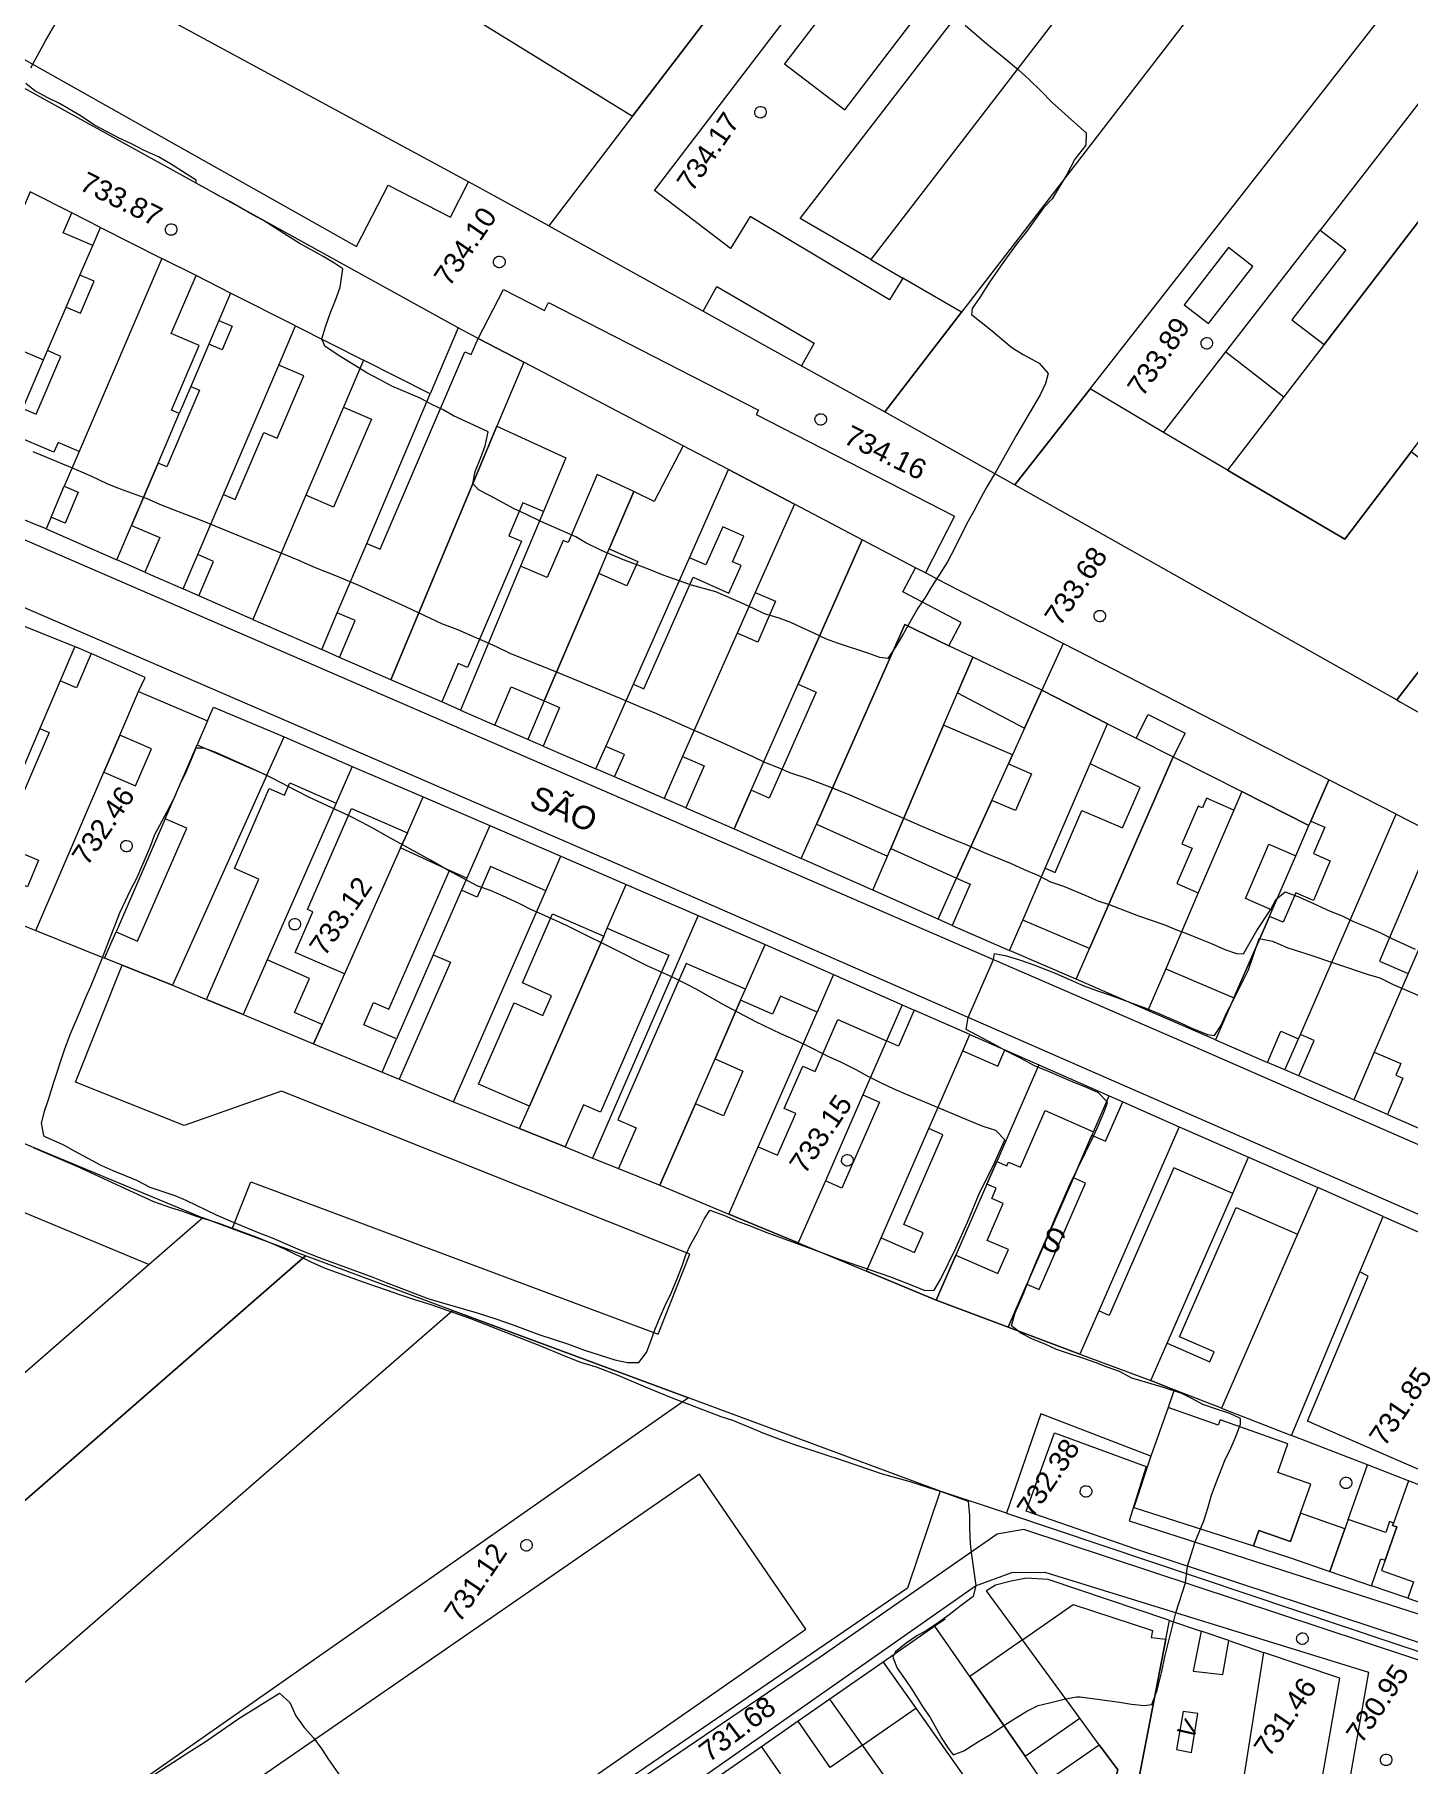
# Model space of a CAD drawing. Header units: metres. Extents: x 325024 to 7190115, y 7391967 to 10157759.
# Drawn here: x 326159.8 to 326278.6, y 7392324.8 to 7392474.5 of the extents above; entities that cross this region are included whole.
import ezdxf
from ezdxf.enums import TextEntityAlignment as Align

# ---------------------------------------------------------------- set-up
doc = ezdxf.new("R2010")
doc.units = ezdxf.units.M
doc.layers.get('0').update_dxf_attribs({"lineweight": 18})
for name, color, linetype, lineweight in [('100_SIST_VIARIO_MEIO_FIO', 1, 'Continuous', 18), ('160_P_SIMP_ASF_TOP', 7, 'Continuous', 18), ('206_MURO_E_MURO_ARRIMO', 7, 'Continuous', 18), ('214_PROJ_BEIRAL_EDIF', 10, 'Continuous', 18), ('604_CURVA_INTERM', 7, 'Continuous', 18), ('606_PTO_COTADO', 7, 'Continuous', 18), ('608_PTO_COTADO_INTERVIA', 1, 'Continuous', 18)]:
    doc.layers.add(name, color=color, linetype=linetype, lineweight=lineweight)
doc.styles.add('Style-Arial', font='arial.ttf', dxfattribs={"height": 1.75})

# ---------------------------------------------------------------- blocks, each defined once
blk = doc.blocks.new('SP09')
at = {"color": 0, "linetype": 'Continuous'}
blk.add_lwpolyline([(-0.03, -0.51), (-0.14, -0.49), (-0.24, -0.46), (-0.31, -0.42), (-0.35, -0.39), (-0.42, -0.31), (-0.47, -0.24), (-0.51, -0.15), (-0.52, -0.09), (-0.52, 0.03), (-0.51, 0.11), (-0.48, 0.2), (-0.44, 0.27), (-0.4, 0.33), (-0.32, 0.39), (-0.23, 0.44), (-0.15, 0.48), (-0.1, 0.48), (-0.03, 0.48), (0.08, 0.48), (0.19, 0.44), (0.27, 0.4), (0.35, 0.32), (0.41, 0.23), (0.46, 0.11), (0.48, 0.03), (0.48, -0.03), (0.47, -0.08), (0.44, -0.21), (0.38, -0.3), (0.31, -0.38), (0.23, -0.44), (0.1, -0.49), (0.02, -0.51)], close=True, dxfattribs=at)
blk = doc.blocks.new('SP10')
at = {"color": 0, "linetype": 'Continuous'}
blk.add_lwpolyline([(-0.03, -0.51), (-0.14, -0.49), (-0.24, -0.46), (-0.31, -0.42), (-0.35, -0.39), (-0.42, -0.31), (-0.47, -0.24), (-0.51, -0.15), (-0.52, -0.09), (-0.52, 0.03), (-0.51, 0.11), (-0.48, 0.2), (-0.44, 0.27), (-0.4, 0.33), (-0.32, 0.39), (-0.23, 0.44), (-0.15, 0.48), (-0.1, 0.48), (-0.03, 0.48), (0.08, 0.48), (0.19, 0.44), (0.27, 0.4), (0.35, 0.32), (0.41, 0.23), (0.46, 0.11), (0.48, 0.03), (0.48, -0.03), (0.47, -0.08), (0.44, -0.21), (0.38, -0.3), (0.31, -0.38), (0.23, -0.44), (0.1, -0.49), (0.02, -0.51)], close=True, dxfattribs=at)

msp = doc.modelspace()

# ---------------------------------------------------------------- linework, layer by layer
at = {"layer": '100_SIST_VIARIO_MEIO_FIO', "flags": 128}
for points in [[(326095.928, 7392450.186), (326137.376, 7392438.674), (326154.98, 7392432.45), (326258.338, 7392387.668), (326336.133, 7392353.654), (326334, 7392348.809), (326307.376, 7392360.439), (326306.274, 7392360.806), (326305.37, 7392359.906), (326293.048, 7392330.872), (326255.035, 7392343.408), (326245.548, 7392346.7), (326247.99, 7392353.494), (326255.919, 7392350.584), (326254.464, 7392345.879), (326289.419, 7392334.617), (326300.32, 7392359.55), (326300.992, 7392361.79), (326300.649, 7392363.126), (326211.396, 7392402.175), (326149.617, 7392428.875), (326137.284, 7392433.153), (326097.445, 7392444.274), (326092.824, 7392445.494)], [(326324.002, 7392319.075), (326304.453, 7392325.564), (326245.352, 7392345.13), (326243.04, 7392344.706), (326227.744, 7392334.063), (326171.833, 7392296.093)], [(326203.567, 7392313.883), (326241.158, 7392340.255), (326244.318, 7392341.402), (326247.16, 7392341.424), (326275.156, 7392332.763), (326273.514, 7392323.44)]]:
    msp.add_lwpolyline(points, dxfattribs=at)
at = {"layer": '206_MURO_E_MURO_ARRIMO'}
for p, q in [((326160.767, 7392431.708), (326155.221, 7392433.929)), ((326169.312, 7392427.963), (326166.902, 7392429.019)), ((326173.986, 7392425.914), (326172.632, 7392426.507)), ((326163.266, 7392421.537), (326163.632, 7392421.391)), ((326163.632, 7392421.391), (326164.684, 7392420.923)), ((326186.148, 7392420.584), (326184.611, 7392421.257)), ((326168.771, 7392417.617), (326174.737, 7392415.083)), ((326196.606, 7392416.026), (326194.994, 7392416.729)), ((326174.737, 7392415.083), (326175.26, 7392416.286)), ((326175.26, 7392416.286), (326181.351, 7392413.699)), ((326181.351, 7392413.699), (326187.261, 7392411.15)), ((326202.441, 7392413.484), (326199.584, 7392414.729)), ((326203.764, 7392412.907), (326202.441, 7392413.484)), ((326187.261, 7392411.15), (326193.398, 7392408.503)), ((326209.935, 7392410.235), (326208.327, 7392410.931)), ((326216.111, 7392407.561), (326214.225, 7392408.377)), ((326199.144, 7392406.024), (326205.29, 7392403.373)), ((326205.29, 7392403.373), (326210.954, 7392400.93)), ((326232.284, 7392400.433), (326226.096, 7392403.176)), ((326210.954, 7392400.93), (326217.188, 7392398.241)), ((326237.933, 7392397.928), (326232.284, 7392400.433)), ((326217.188, 7392398.241), (326222.964, 7392395.75)), ((326239.161, 7392397.383), (326237.933, 7392397.928)), ((326222.964, 7392395.75), (326228.891, 7392393.14)), ((326249.86, 7392392.736), (326244.118, 7392395.23)), ((326228.891, 7392393.14), (326234.837, 7392390.522)), ((326234.837, 7392390.522), (326235.87, 7392390.067)), ((326261.934, 7392387.492), (326256.075, 7392390.037)), ((326240.684, 7392387.947), (326243.709, 7392386.615)), ((326246.651, 7392385.319), (326252.73, 7392382.642)), ((326267.93, 7392384.888), (326266.434, 7392385.537)), ((326269.138, 7392384.363), (326267.93, 7392384.888)), ((326252.73, 7392382.642), (326253.901, 7392382.127)), ((326276.797, 7392381.037), (326273.882, 7392382.303)), ((326258.793, 7392379.972), (326264.786, 7392377.333)), ((326264.786, 7392377.333), (326270.774, 7392374.697)), ((326238.099, 7392348.433), (326235.297, 7392340.052)), ((326242.902, 7392340.291), (326242.129, 7392339.82)), ((326244.24, 7392340.636), (326242.902, 7392340.291)), ((326245.581, 7392340.909), (326244.24, 7392340.636)), ((326247.457, 7392340.782), (326245.581, 7392340.909)), ((326257.804, 7392337.296), (326247.457, 7392340.782)), ((326278.557, 7392339.168), (326275.416, 7392340.25)), ((326235.297, 7392340.052), (326175.882, 7392299.434)), ((326238.531, 7392337.369), (326237.636, 7392336.746)), ((326257.94, 7392337.25), (326257.804, 7392337.296)), ((326263.087, 7392335.504), (326260.686, 7392336.318)), ((326233.188, 7392333.651), (326228.565, 7392330.436)), ((326228.565, 7392330.436), (326225.824, 7392328.528)), ((326222.645, 7392326.317), (326217.099, 7392322.458))]:
    msp.add_line(p, q, dxfattribs=at)
at = {"layer": '206_MURO_E_MURO_ARRIMO', "flags": 128}
for points in [[(326196.409, 7392449.1), (326137.795, 7392481.474)], [(326165.479, 7392457.79), (326162.991, 7392459.047)], [(326262.825, 7392447.01), (326270.99, 7392457.556)], [(326232.126, 7392455), (326234.879, 7392453.4)], [(326176.733, 7392452.108), (326173.746, 7392453.616)], [(326175.719, 7392449.727), (326174.852, 7392447.691)], [(326217.601, 7392450.53), (326226.122, 7392445.817)], [(326196.409, 7392449.1), (326193.991, 7392443.394)], [(326198.154, 7392448.184), (326196.409, 7392449.1)], [(326158.746, 7392442.128), (326160.552, 7392446.331)], [(326173.29, 7392444.022), (326172.291, 7392441.676)], [(326161.198, 7392432.714), (326162.342, 7392435.385)], [(326203.784, 7392433.205), (326201.808, 7392428.477)], [(326248.751, 7392421.778), (326238.563, 7392426.984), (326236.846, 7392427.885)], [(326203.862, 7392416.81), (326202.441, 7392413.484)], [(326174.737, 7392415.083), (326173.837, 7392413.008)], [(326179.86, 7392410.378), (326181.351, 7392413.699)], [(326187.261, 7392411.15), (326185.866, 7392407.979)], [(326171.064, 7392406.617), (326166.825, 7392396.848)], [(326203.988, 7392400.391), (326205.29, 7392403.373)], [(326232.284, 7392400.433), (326233.547, 7392403.376)], [(326266.822, 7392398.716), (326268.872, 7392403.424)], [(326197.16, 7392401.479), (326196.7, 7392400.426)], [(326237.933, 7392397.928), (326239.533, 7392401.467)], [(326209.297, 7392397.137), (326210.954, 7392400.93)], [(326217.188, 7392398.241), (326208.027, 7392377.263)], [(326159.872, 7392396.935), (326165.829, 7392394.553)], [(326221.267, 7392391.864), (326222.964, 7392395.75)], [(326194.265, 7392394.85), (326191.083, 7392387.564)], [(326228.891, 7392393.14), (326227.466, 7392389.878)], [(326234.837, 7392390.522), (326233.475, 7392387.403)], [(326267.93, 7392384.888), (326269.102, 7392387.58)], [(326149.641, 7392382.354), (326174.331, 7392372.081)], [(326251.374, 7392379.538), (326252.73, 7392382.642)], [(326263.419, 7392374.203), (326264.786, 7392377.333)], [(326275.068, 7392350.706), (326268.508, 7392353.262)], [(326273.408, 7392345.995), (326275.068, 7392350.706)], [(326278.611, 7392349.326), (326275.068, 7392350.706)], [(326243.858, 7392346.546), (326293.851, 7392329.741)], [(326245.238, 7392335.57), (326242.129, 7392339.82)], [(326231.389, 7392326.468), (326228.565, 7392330.436)]]:
    msp.add_lwpolyline(points, dxfattribs=at)
at = {"layer": '214_PROJ_BEIRAL_EDIF', "flags": 128}
for points in [[(326228.444, 7392489.605), (326232.467, 7392494.876), (326245.34, 7392511.742), (326226.242, 7392526.309), (326217.26, 7392514.567), (326211.602, 7392507.171), (326209.094, 7392503.893), (326207.756, 7392502.144), (326205.981, 7392499.823), (326203.917, 7392497.125), (326200.165, 7392492.22), (326198.503, 7392490.048), (326196.25, 7392487.102), (326190.922, 7392480.137), (326211.501, 7392467.406)], [(326232.467, 7392494.876), (326228.444, 7392489.605), (326232.75, 7392486.319), (326234.572, 7392484.928), (326224.652, 7392471.931), (326229.864, 7392467.953), (326252.542, 7392497.667), (326243.172, 7392504.818), (326234.436, 7392493.373)], [(326263.977, 7392481.641), (326260.998, 7392483.928), (326258.188, 7392480.27), (326254.005, 7392483.483), (326232.126, 7392455), (326226.002, 7392458.557), (326258.97, 7392501.272), (326271.612, 7392491.561)], [(326197.314, 7392461.728), (326164.53, 7392479.496), (326171.892, 7392491.95), (326177.281, 7392488.577), (326185.885, 7392483.253), (326190.922, 7392480.137), (326211.501, 7392467.406), (326204.254, 7392457.911), (326199.217, 7392460.697)], [(326263.977, 7392481.641), (326239.969, 7392450.444), (326233.337, 7392441.827), (326244.571, 7392435.502), (326251.081, 7392443.824), (326282.114, 7392483.494), (326271.612, 7392491.561)], [(326234.879, 7392453.4), (326233.714, 7392451.516), (326221.687, 7392458.742), (326219.985, 7392455.968), (326213.413, 7392460.984), (326232.75, 7392486.319), (326228.444, 7392489.605), (326211.501, 7392467.406), (326204.254, 7392457.911), (326217.601, 7392450.53), (326218.792, 7392452.683), (326227.225, 7392447.762), (326226.122, 7392445.817), (326233.337, 7392441.827), (326239.969, 7392450.444)], [(326197.314, 7392461.728), (326164.53, 7392479.496), (326162.243, 7392480.735), (326160.139, 7392476.976), (326146.567, 7392484.7), (326143.173, 7392486.632), (326141.319, 7392483.019), (326145.856, 7392480.391), (326145.559, 7392479.849), (326187.627, 7392456.139), (326190.353, 7392461.45), (326195.75, 7392458.681)], [(326270.99, 7392457.556), (326273.214, 7392455.833), (326268.544, 7392449.801), (326271.313, 7392447.657), (326292.606, 7392475.412), (326287.732, 7392479.178)], [(326262.965, 7392436.776), (326273.1, 7392430.803), (326278.855, 7392438.371), (326287.944, 7392450.322), (326287.159, 7392450.919), (326293.531, 7392459.297), (326294.317, 7392458.7), (326297.174, 7392462.457), (326298.763, 7392464.547), (326295.112, 7392467.323), (326295.688, 7392468.08), (326292.672, 7392470.374), (326295.061, 7392473.515), (326292.606, 7392475.412), (326271.313, 7392447.657), (326267.838, 7392443.128)], [(326162.991, 7392459.047), (326159.385, 7392460.867), (326150.246, 7392439.548), (326148.803, 7392436.181), (326154.178, 7392434.295), (326158.338, 7392444), (326157.057, 7392444.549), (326158.245, 7392447.32), (326160.552, 7392446.331), (326160.893, 7392447.122), (326162.516, 7392450.899), (326163.703, 7392453.659), (326164.808, 7392456.228), (326162.252, 7392457.324)], [(326321.203, 7392411.24), (326306.392, 7392422.265), (326327.325, 7392449.05), (326311.426, 7392461.262), (326309.595, 7392458.855), (326306.691, 7392455.036), (326306.333, 7392454.566), (326304.463, 7392455.988), (326298.239, 7392447.805), (326302.056, 7392444.902), (326291.293, 7392430.75), (326289.409, 7392432.183), (326277.614, 7392416.9), (326277.935, 7392416.72), (326309.982, 7392398.734), (326313.339, 7392399.562)], [(326163.63, 7392438.394), (326161.813, 7392439.173), (326161.45, 7392438.328), (326157.787, 7392439.898), (326158.746, 7392442.128), (326159.915, 7392441.627), (326162.057, 7392446.623), (326160.893, 7392447.122), (326162.516, 7392450.899), (326163.733, 7392450.377), (326164.917, 7392453.139), (326163.703, 7392453.659), (326164.808, 7392456.228), (326165.479, 7392457.79), (326170.788, 7392455.11)], [(326259.217, 7392451.098), (326261.328, 7392449.464), (326265.152, 7392454.402), (326263.041, 7392456.037)], [(326170.788, 7392455.11), (326163.63, 7392438.394), (326162.342, 7392435.385), (326163.558, 7392434.864), (326162.413, 7392432.193), (326161.198, 7392432.714), (326160.767, 7392431.708), (326166.902, 7392429.019), (326168.172, 7392432.001), (326170.466, 7392437.388), (326172.291, 7392441.676), (326171.618, 7392441.964), (326174.026, 7392447.58), (326171.604, 7392448.618), (326173.746, 7392453.616)], [(326198.154, 7392448.184), (326200.331, 7392452.427), (326203.885, 7392450.604), (326204.237, 7392451.29), (326222.393, 7392441.973), (326222.2, 7392441.596), (326239.363, 7392432.789), (326236.846, 7392427.885), (326235.981, 7392428.338), (326231.36, 7392430.763), (326225.504, 7392433.835), (326219.801, 7392436.828), (326215.889, 7392438.88), (326202.09, 7392446.119)], [(326175.719, 7392449.727), (326176.86, 7392449.238), (326175.988, 7392447.204), (326174.852, 7392447.691), (326173.29, 7392444.022), (326174.046, 7392443.698), (326171.206, 7392437.071), (326170.466, 7392437.388), (326168.172, 7392432.001), (326170.597, 7392430.961), (326169.312, 7392427.963), (326172.632, 7392426.507), (326173.899, 7392429.474), (326176.121, 7392434.674), (326180.901, 7392445.863), (326182.356, 7392449.269), (326176.733, 7392452.108)], [(326186.502, 7392442.223), (326183.251, 7392434.606), (326178.666, 7392423.863), (326173.986, 7392425.914), (326175.262, 7392428.89), (326173.899, 7392429.474), (326176.121, 7392434.674), (326177.121, 7392434.245), (326179.604, 7392440.037), (326180.749, 7392439.546), (326183.06, 7392444.938), (326180.901, 7392445.863), (326182.356, 7392449.269), (326188.241, 7392446.297)], [(326198.154, 7392448.184), (326202.09, 7392446.119), (326199.77, 7392440.581), (326190.583, 7392418.651), (326186.148, 7392420.584), (326187.509, 7392423.76), (326185.954, 7392424.427), (326188.502, 7392430.439), (326189.661, 7392429.942), (326196.986, 7392447.032), (326197.555, 7392446.788)], [(326262.965, 7392436.776), (326257.427, 7392440.04), (326262.825, 7392447.01), (326267.838, 7392443.128)], [(326186.502, 7392442.223), (326188.909, 7392441.192), (326185.646, 7392433.579), (326183.251, 7392434.606), (326178.666, 7392423.863), (326184.611, 7392421.257), (326185.954, 7392424.427), (326188.502, 7392430.439), (326193.991, 7392443.394), (326188.241, 7392446.297)], [(326278.855, 7392438.371), (326273.1, 7392430.803), (326262.965, 7392436.776), (326257.427, 7392440.04), (326251.081, 7392443.824), (326244.571, 7392435.502), (326277.614, 7392416.9), (326289.409, 7392432.183), (326289.96, 7392432.907), (326285.079, 7392433.638)], [(326203.784, 7392433.205), (326202.017, 7392433.963), (326200.792, 7392431.106), (326201.899, 7392430.632), (326197.212, 7392419.699), (326196.414, 7392420.041), (326194.994, 7392416.729), (326190.583, 7392418.651), (326199.77, 7392440.581), (326205.729, 7392437.86)], [(326219.801, 7392436.828), (326215.889, 7392438.88), (326213.367, 7392434.074), (326211.598, 7392434.921), (326209.479, 7392429.96), (326211.945, 7392428.868), (326211.016, 7392426.771), (326208.578, 7392427.851), (326203.862, 7392416.81), (326205.193, 7392416.24), (326203.764, 7392412.907), (326208.327, 7392410.931), (326209.192, 7392412.883), (326211.57, 7392418.25), (326216.423, 7392429.204)], [(326201.808, 7392428.477), (326196.606, 7392416.026), (326199.584, 7392414.729), (326201.001, 7392418.037), (326203.862, 7392416.81), (326208.578, 7392427.851), (326209.479, 7392429.96), (326211.598, 7392434.921), (326208.431, 7392436.415), (326205.924, 7392430.518), (326205.488, 7392430.706), (326204.109, 7392427.49)], [(326216.423, 7392429.204), (326219.801, 7392436.828), (326225.504, 7392433.835), (326222.121, 7392426.199), (326220.557, 7392422.668), (326215.828, 7392411.995), (326214.225, 7392408.377), (326209.935, 7392410.235), (326210.794, 7392412.173), (326209.192, 7392412.883), (326211.57, 7392418.25), (326212.468, 7392417.852), (326216.746, 7392427.509), (326219.833, 7392426.142), (326220.887, 7392428.52), (326220.154, 7392428.845), (326221.141, 7392431.073), (326219.301, 7392431.887), (326217.835, 7392428.578)], [(326222.121, 7392426.199), (326223.879, 7392425.438), (326222.345, 7392421.894), (326220.557, 7392422.668), (326215.828, 7392411.995), (326217.683, 7392411.192), (326216.111, 7392407.561), (326220.281, 7392405.755), (326221.761, 7392409.096), (326225.823, 7392418.266), (326231.36, 7392430.763), (326225.504, 7392433.835)], [(326221.761, 7392409.096), (326220.281, 7392405.755), (326226.096, 7392403.176), (326227.412, 7392406.147), (326235.062, 7392423.416), (326238.862, 7392421.595), (326239.917, 7392423.607), (326234.884, 7392426.248), (326235.981, 7392428.338), (326231.36, 7392430.763), (326225.823, 7392418.266), (326227.378, 7392417.576), (326223.308, 7392408.409)], [(326156.059, 7392420.854), (326157.38, 7392423.877), (326163.266, 7392421.537), (326161.994, 7392418.553), (326160.238, 7392414.433), (326158.415, 7392410.158), (326156.839, 7392410.829), (326155.803, 7392408.398), (326155.033, 7392408.727), (326153.829, 7392405.901), (326152.964, 7392406.27), (326152.239, 7392404.569), (326155.449, 7392403.201), (326155.131, 7392402.454), (326153.811, 7392399.359), (326147.732, 7392401.79)], [(326240.936, 7392420.601), (326238.862, 7392421.595), (326235.062, 7392423.416), (326227.412, 7392406.147), (326233.547, 7392403.376), (326233.832, 7392404.042), (326238.411, 7392414.715), (326239.617, 7392417.527)], [(326155.131, 7392402.454), (326153.811, 7392399.359), (326159.872, 7392396.935), (326165.772, 7392410.647), (326167.147, 7392413.843), (326168.771, 7392417.617), (326169.332, 7392418.853), (326164.684, 7392420.923), (326163.403, 7392417.947), (326161.994, 7392418.553), (326160.238, 7392414.433), (326161.031, 7392414.095), (326156.896, 7392404.396), (326160.121, 7392403.021), (326159.149, 7392400.741)], [(326255.053, 7392413.58), (326256.116, 7392415.652), (326259.308, 7392414.014), (326258.255, 7392411.963), (326264.199, 7392408.963), (326270.007, 7392406.031), (326270.172, 7392406.41), (326271.729, 7392409.986), (326248.751, 7392421.778), (326246.905, 7392417.741), (326252.589, 7392414.824)], [(326246.905, 7392417.741), (326240.936, 7392420.601), (326239.617, 7392417.527), (326245.405, 7392414.462)], [(326245.253, 7392397.854), (326247.193, 7392402.342), (326251.09, 7392411.356), (326252.589, 7392414.824), (326246.905, 7392417.741), (326245.405, 7392414.462), (326244.365, 7392412.161), (326244.008, 7392411.371), (326245.999, 7392410.517), (326244.627, 7392407.319), (326242.575, 7392408.199), (326239.533, 7392401.467), (326240.698, 7392400.967), (326239.161, 7392397.383), (326244.118, 7392395.23)], [(326167.147, 7392413.843), (326165.772, 7392410.647), (326168.508, 7392409.47), (326169.883, 7392412.666)], [(326233.832, 7392404.042), (326239.533, 7392401.467), (326242.575, 7392408.199), (326244.008, 7392411.371), (326244.365, 7392412.161), (326238.411, 7392414.715)], [(326252.589, 7392414.824), (326255.053, 7392413.58), (326258.255, 7392411.963), (326251.015, 7392395.382), (326245.253, 7392397.854), (326247.193, 7392402.342), (326248.06, 7392401.97), (326250.366, 7392407.346), (326253.887, 7392405.836), (326255.397, 7392409.311), (326251.09, 7392411.356)], [(326166.825, 7392396.848), (326168.678, 7392396.039), (326172.94, 7392405.798), (326171.064, 7392406.617), (326173.837, 7392413.008), (326179.86, 7392410.378), (326171.7, 7392392.206), (326167.36, 7392393.941), (326165.829, 7392394.553)], [(326263.515, 7392407.369), (326261.144, 7392408.387), (326260.789, 7392407.562), (326260.421, 7392407.72), (326259.016, 7392404.447), (326259.894, 7392404.071), (326258.578, 7392401.007), (326260.44, 7392400.207), (326257.621, 7392393.639), (326256.075, 7392390.037), (326249.86, 7392392.736), (326251.015, 7392395.382), (326258.255, 7392411.963), (326264.199, 7392408.963)], [(326177.814, 7392389.673), (326174.638, 7392390.989), (326179.182, 7392401.393), (326177.063, 7392402.318), (326180.079, 7392409.225), (326181.398, 7392408.649), (326181.867, 7392409.725), (326185.866, 7392407.979), (326179.893, 7392394.401)], [(326268.872, 7392403.424), (326270.007, 7392406.031), (326264.199, 7392408.963), (326263.515, 7392407.369), (326260.44, 7392400.207), (326257.621, 7392393.639), (326263.51, 7392391.111), (326266.585, 7392398.172), (326266.822, 7392398.716), (326264.513, 7392399.708), (326266.538, 7392404.426)], [(326277.558, 7392407.001), (326271.729, 7392409.986), (326270.172, 7392406.41), (326271.383, 7392405.89), (326270.399, 7392403.599), (326271.857, 7392402.973), (326270.391, 7392399.557), (326268.863, 7392400.213), (326267.768, 7392397.664), (326266.585, 7392398.172), (326263.51, 7392391.111), (326261.934, 7392387.492), (326266.434, 7392385.537), (326267.59, 7392388.229), (326269.102, 7392387.58), (326269.265, 7392387.955)], [(326192.02, 7392405.398), (326191.44, 7392404.092), (326186.598, 7392393.187), (326182.311, 7392395.059), (326183.841, 7392398.562), (326183.378, 7392398.765), (326187.195, 7392407.506)], [(326192.02, 7392405.398), (326193.398, 7392408.503), (326199.144, 7392406.024), (326197.16, 7392401.479), (326195.662, 7392402.133), (326191.44, 7392404.092)], [(326269.265, 7392387.955), (326277.558, 7392407.001), (326281.103, 7392405.185), (326283.278, 7392404.071), (326282.123, 7392401.395), (326279.612, 7392402.473), (326276.102, 7392394.297), (326278.596, 7392393.226), (326275.658, 7392386.418), (326273.882, 7392382.303), (326269.138, 7392384.363), (326270.46, 7392387.442)], [(326191.083, 7392387.564), (326188.253, 7392388.8), (326189.088, 7392390.713), (326190.421, 7392390.131), (326195.662, 7392402.133), (326191.44, 7392404.092), (326186.598, 7392393.187), (326184.66, 7392388.823), (326183.915, 7392387.145), (326189.829, 7392384.693)], [(326191.319, 7392384.076), (326196.014, 7392382.131), (326203.988, 7392400.391), (326199.213, 7392402.477), (326198.058, 7392399.833), (326196.7, 7392400.426), (326194.265, 7392394.85), (326195.743, 7392394.205)], [(326286.739, 7392395.698), (326287.287, 7392397.133), (326286.186, 7392397.698), (326281.553, 7392400.075), (326278.596, 7392393.226), (326275.658, 7392386.418), (326277.963, 7392385.428), (326277.534, 7392384.428), (326278.141, 7392384.167), (326276.797, 7392381.037), (326279.789, 7392379.737), (326281.271, 7392383.142), (326284.646, 7392390.892), (326282.28, 7392391.908), (326284.348, 7392396.724)], [(326209.005, 7392396.466), (326202.574, 7392381.742), (326198.189, 7392383.657), (326201.255, 7392390.679), (326203.742, 7392389.593), (326204.492, 7392391.309), (326201.968, 7392392.411), (326204.582, 7392398.398)], [(326202.574, 7392381.742), (326209.005, 7392396.466), (326209.297, 7392397.137), (326214.641, 7392394.803), (326208.714, 7392381.23), (326207.251, 7392381.869), (326205.659, 7392378.223), (326201.733, 7392379.814)], [(326184.66, 7392388.823), (326182.272, 7392389.866), (326183.554, 7392392.802), (326179.893, 7392394.401), (326177.814, 7392389.673), (326183.915, 7392387.145)], [(326210.279, 7392376.351), (326213.859, 7392374.899), (326216.943, 7392381.961), (326218.638, 7392385.844), (326220.85, 7392390.909), (326221.267, 7392391.864), (326216.133, 7392394.106), (326210.221, 7392380.57), (326211.817, 7392379.873)], [(326208.027, 7392377.263), (326210.279, 7392376.351), (326213.859, 7392374.899), (326219.838, 7392372.411), (326225.838, 7392369.915), (326231.738, 7392367.46), (326237.759, 7392364.958), (326243.989, 7392362.626), (326250.202, 7392360.3), (326256.343, 7392358.001), (326258.364, 7392357.215), (326257.824, 7392355.682), (326256.338, 7392351.462), (326246.805, 7392355.128), (326243.858, 7392346.546), (326238.099, 7392348.433), (326216.34, 7392356.502), (326195.94, 7392364.067), (326183.203, 7392368.79), (326176.857, 7392371.144), (326178.483, 7392375.208), (326213.706, 7392362.018), (326216.469, 7392368.929), (326181.141, 7392383.056), (326172.704, 7392380.073), (326163.316, 7392383.827), (326167.36, 7392393.941), (326171.7, 7392392.206), (326174.638, 7392390.989), (326177.814, 7392389.673), (326183.915, 7392387.145), (326189.829, 7392384.693), (326191.319, 7392384.076), (326196.014, 7392382.131), (326201.733, 7392379.814), (326205.659, 7392378.223)], [(326222.378, 7392378.227), (326227.466, 7392389.878), (326224.292, 7392391.264), (326223.611, 7392389.703), (326220.85, 7392390.909), (326218.638, 7392385.844), (326221.053, 7392384.79), (326219.357, 7392380.906), (326216.943, 7392381.961), (326213.859, 7392374.899), (326219.838, 7392372.411)], [(326228.184, 7392375.287), (326225.838, 7392369.915), (326231.738, 7392367.46), (326233, 7392370.351), (326237.129, 7392379.806), (326240.069, 7392386.537), (326240.684, 7392387.947), (326235.87, 7392390.067), (326234.509, 7392386.951), (326233.475, 7392387.403), (326231.434, 7392382.729), (326232.862, 7392382.106), (326229.611, 7392374.663)], [(326222.378, 7392378.227), (326224.031, 7392377.505), (326225.612, 7392381.127), (326224.623, 7392381.559), (326226.218, 7392385.211), (326227.301, 7392384.738), (326229.267, 7392389.24), (326233.475, 7392387.403), (326231.434, 7392382.729), (326228.184, 7392375.287), (326225.838, 7392369.915), (326219.838, 7392372.411)], [(326233, 7392370.351), (326235.888, 7392369.09), (326236.629, 7392370.786), (326234.963, 7392371.514), (326238.352, 7392379.272), (326237.129, 7392379.806), (326240.069, 7392386.537), (326243.098, 7392385.214), (326243.709, 7392386.615), (326246.651, 7392385.319), (326242.998, 7392376.954), (326242.147, 7392375.004), (326239.464, 7392368.861), (326237.759, 7392364.958), (326231.738, 7392367.46)], [(326251.83, 7392364.028), (326250.202, 7392360.3), (326243.989, 7392362.626), (326245.619, 7392366.359), (326246.671, 7392365.899), (326250.685, 7392375.09), (326249.633, 7392375.549), (326251.238, 7392379.226), (326252.411, 7392378.714), (326253.901, 7392382.127), (326258.793, 7392379.972)], [(326239.464, 7392368.861), (326243.108, 7392367.269), (326244.01, 7392369.334), (326242.177, 7392370.134), (326243.572, 7392373.329), (326242.576, 7392373.764), (326242.962, 7392374.648), (326242.147, 7392375.004), (326242.998, 7392376.954), (326243.867, 7392376.575), (326244.014, 7392376.912), (326245.051, 7392376.459), (326247.192, 7392381.364), (326251.374, 7392379.538), (326251.238, 7392379.226), (326249.633, 7392375.549), (326245.619, 7392366.359), (326243.989, 7392362.626), (326237.759, 7392364.958)], [(326141.891, 7392343.848), (326138.514, 7392347.805), (326132.025, 7392355.408), (326124.952, 7392363.696), (326144.549, 7392378.507), (326169.693, 7392368.044)], [(326251.83, 7392364.028), (326250.202, 7392360.3), (326256.343, 7392358.001), (326257.76, 7392361.244), (326263.419, 7392374.203), (326258.327, 7392376.427), (326252.739, 7392363.631)], [(326269.011, 7392370.661), (326262.445, 7392355.625), (326268.508, 7392353.262), (326274.419, 7392367.426), (326276.417, 7392372.212), (326270.774, 7392374.697)], [(326169.693, 7392368.044), (326141.891, 7392343.848), (326135.405, 7392338.204), (326141.103, 7392332.115), (326144.217, 7392334.828), (326183.203, 7392368.79), (326176.857, 7392371.144), (326174.331, 7392372.081)], [(326269.011, 7392370.661), (326262.445, 7392355.625), (326258.364, 7392357.215), (326256.343, 7392358.001), (326257.76, 7392361.244), (326261.435, 7392359.639), (326261.808, 7392360.494), (326258.826, 7392361.797), (326263.708, 7392372.977)], [(326274.419, 7392367.426), (326276.417, 7392372.212), (326282.807, 7392369.398), (326281.023, 7392365.31), (326285.64, 7392363.355), (326279.985, 7392350.109), (326269.882, 7392354.501), (326275.13, 7392367.052)], [(326195.94, 7392364.067), (326183.203, 7392368.79), (326144.217, 7392334.828), (326152.173, 7392326.044)], [(326152.173, 7392326.044), (326195.94, 7392364.067), (326216.34, 7392356.502), (326156.974, 7392314.948), (326149.307, 7392323.553)], [(326269.289, 7392346.526), (326270.172, 7392349.032), (326267.311, 7392350.04), (326268.193, 7392352.545), (326262.324, 7392354.612), (326262.162, 7392354.153), (326257.824, 7392355.682), (326256.338, 7392351.462), (326254.86, 7392347.019), (326265.205, 7392343.695), (326265.677, 7392345.036), (326268.423, 7392344.068)], [(326163.397, 7392314.791), (326169.168, 7392306.376), (326170.168, 7392307.043), (326174.77, 7392300.479), (326226.491, 7392336.481), (326217.296, 7392349.899), (326174.188, 7392320.134), (326173.271, 7392321.536)], [(326276.597, 7392342.452), (326276.291, 7392341.581), (326279.063, 7392340.604), (326278.557, 7392339.168), (326288.634, 7392335.698), (326291.544, 7392344.287), (326286.472, 7392346.263), (326280.256, 7392348.685), (326278.611, 7392349.326), (326277.327, 7392345.681), (326277.251, 7392345.466), (326277.614, 7392345.338)], [(326265.205, 7392343.695), (326268.326, 7392342.692), (326271.821, 7392341.488), (326273.12, 7392345.176), (326269.289, 7392346.526), (326268.423, 7392344.068), (326265.677, 7392345.036)], [(326276.597, 7392342.452), (326277.614, 7392345.338), (326277.251, 7392345.466), (326277.327, 7392345.681), (326276.982, 7392345.803), (326276.648, 7392344.853), (326273.408, 7392345.995), (326273.12, 7392345.176), (326271.821, 7392341.488), (326275.416, 7392340.25), (326276.236, 7392342.579)], [(326251.875, 7392326.495), (326250.19, 7392328.8), (326245.238, 7392335.57), (326249.619, 7392338.615), (326256.469, 7392336.389), (326256.367, 7392335.787), (326257.627, 7392335.634), (326254.918, 7392321.605), (326253.396, 7392321.998), (326252.881, 7392322.13), (326253.465, 7392324.322)], [(326263.946, 7392321.001), (326260.089, 7392321.776), (326259.863, 7392320.655), (326257.578, 7392321.094), (326254.918, 7392321.605), (326257.627, 7392335.634), (326257.94, 7392337.25), (326260.686, 7392336.318), (326259.989, 7392332.857), (326262.569, 7392332.562), (326263.087, 7392335.504), (326266.083, 7392334.488)], [(326247.078, 7392323.161), (326245.449, 7392325.505), (326240.663, 7392332.391), (326237.636, 7392336.746), (326233.188, 7392333.651), (326235.998, 7392329.668), (326244.446, 7392317.691), (326248.803, 7392320.678)], [(326245.238, 7392335.57), (326240.663, 7392332.391), (326245.449, 7392325.505), (326250.19, 7392328.8)], [(326263.946, 7392321.001), (326270.462, 7392319.693), (326271.165, 7392323.581), (326272.688, 7392332.248), (326266.083, 7392334.488)], [(326235.998, 7392329.668), (326244.446, 7392317.691), (326241.621, 7392315.754), (326240.239, 7392317.741), (326240.047, 7392317.608), (326239.294, 7392318.692), (326237.708, 7392317.59), (326231.389, 7392326.468)], [(326238.499, 7392316.478), (326237.708, 7392317.59), (326231.389, 7392326.468), (326228.599, 7392324.531), (326225.824, 7392328.528), (326222.645, 7392326.317), (326225.527, 7392322.167), (326226.029, 7392321.443), (326226.521, 7392321.83), (326232.892, 7392312.574), (326234.641, 7392313.758), (326235.916, 7392311.876), (326238.577, 7392313.678), (326237.252, 7392315.633)], [(326259.14, 7392329.38), (326258.542, 7392326.091), (326259.839, 7392325.835), (326260.4, 7392329.185)], [(326248.803, 7392320.678), (326247.078, 7392323.161), (326251.875, 7392326.495), (326253.465, 7392324.322), (326252.881, 7392322.13), (326252.025, 7392322.227), (326251.198, 7392322.32)]]:
    msp.add_lwpolyline(points, close=True, dxfattribs=at)
at = {"layer": '604_CURVA_INTERM', "flags": 128}
for points, elevation in [([(326240.276, 7392475.287), (326242.14, 7392473.668), (326243.655, 7392472.473), (326244.884, 7392471.427), (326245.827, 7392470.561), (326246.794, 7392469.644), (326247.797, 7392468.604), (326249.721, 7392466.866), (326250.753, 7392465.963), (326250.711, 7392464.9), (326249.772, 7392463.697), (326249.078, 7392462.362), (326247.794, 7392460.273), (326247.048, 7392459.484), (326245.518, 7392457.358), (326244.784, 7392456.409), (326243.63, 7392454.846), (326242.367, 7392453.043), (326241.534, 7392451.734), (326240.879, 7392450.769), (326240.815, 7392450.239), (326242.502, 7392448.935), (326244.303, 7392447.407), (326245.278, 7392446.795), (326246.661, 7392446.045), (326247.459, 7392445.141), (326247.23, 7392444.283), (326246.768, 7392443.302), (326244.729, 7392439.875), (326242.964, 7392436.701), (326242.148, 7392435.332), (326241.656, 7392434.442), (326241.009, 7392433.219), (326240.422, 7392432.165), (326239.375, 7392430.071), (326238.747, 7392428.863), (326238.003, 7392427.673), (326237.362, 7392426.685), (326236.798, 7392425.764), (326236.191, 7392424.828), (326234.947, 7392422.654), (326234.272, 7392421.515), (326233.591, 7392420.492), (326232.878, 7392420.584), (326231.936, 7392420.929), (326229.229, 7392421.809), (326228.276, 7392422.152), (326227.137, 7392422.71), (326226.114, 7392423.155), (326225.193, 7392423.592), (326224.181, 7392423.963), (326222.915, 7392424.354), (326221.977, 7392424.819), (326220.889, 7392425.311), (326218.717, 7392426.241), (326216.614, 7392426.841), (326214.139, 7392427.69), (326212.883, 7392428.227), (326210.571, 7392429.082), (326208.873, 7392429.791), (326207.467, 7392430.489), (326206.595, 7392431.011), (326204.49, 7392431.921), (326203.571, 7392432.338), (326202.279, 7392432.98), (326201.257, 7392433.435), (326199.237, 7392434.526), (326198.181, 7392435.072), (326197.696, 7392435.614), (326197.873, 7392436.663), (326198.378, 7392437.878), (326198.752, 7392438.899), (326199.002, 7392440.085), (326198.147, 7392440.501), (326196.02, 7392441.487), (326195.109, 7392441.993), (326194.091, 7392442.506), (326193.133, 7392443.012), (326190.667, 7392444.042), (326189.738, 7392444.569), (326188.513, 7392445.207), (326186.031, 7392446.739), (326184.896, 7392447.506), (326184.631, 7392448.149), (326184.931, 7392449.189), (326185.368, 7392450.421), (326185.815, 7392451.489), (326186.199, 7392452.616), (326186.446, 7392454.198), (326185.671, 7392454.729), (326184.8, 7392455.25), (326182.653, 7392456.425), (326181.64, 7392457.043), (326179.589, 7392458.377), (326178.586, 7392458.916), (326176.677, 7392460.034), (326175.664, 7392460.556), (326174.703, 7392461.096), (326173.743, 7392461.604), (326173.741, 7392461.86), (326172.889, 7392462.43), (326171.53, 7392463.28), (326170.487, 7392463.879), (326169.201, 7392464.456), (326168.165, 7392465.021), (326167.079, 7392465.521), (326164.955, 7392466.621), (326163.806, 7392467.41), (326161.94, 7392468.522), (326160.91, 7392468.989), (326159.798, 7392469.597), (326159.022, 7392470.232)], 734), ([(326159.459, 7392471.588), (326160.718, 7392473.925), (326161.513, 7392475.31)], 734), ([(326159.618, 7392438.393), (326163.364, 7392436.829), (326164.688, 7392436.249), (326166.019, 7392435.641), (326166.948, 7392435.26), (326169.473, 7392434.318), (326170.717, 7392433.787), (326171.756, 7392433.371), (326174.229, 7392432.429), (326182.533, 7392429.019), (326183.894, 7392428.428), (326185.803, 7392427.68), (326187.744, 7392426.862), (326191.861, 7392424.993), (326193.996, 7392423.965), (326194.964, 7392423.522), (326196.346, 7392422.985), (326199.633, 7392421.541), (326200.871, 7392420.935), (326204.984, 7392419.313), (326210.5, 7392417.026), (326212.101, 7392416.339), (326213.573, 7392415.734), (326216.491, 7392414.425), (326219.001, 7392413.323), (326221.9, 7392412.019), (326222.906, 7392411.52), (326224.096, 7392411.048), (326225.165, 7392410.598), (326226.65, 7392410.108), (326228.348, 7392409.475), (326230.157, 7392408.757), (326235.138, 7392406.582), (326236.308, 7392406.052), (326238.493, 7392405.133), (326240.41, 7392404.369), (326241.909, 7392403.697), (326244.24, 7392402.745), (326245.39, 7392402.225), (326246.627, 7392401.695), (326247.665, 7392401.171), (326248.768, 7392400.772), (326250.715, 7392399.991), (326251.758, 7392399.513), (326252.721, 7392399.185), (326255.278, 7392398.21), (326257.449, 7392397.455), (326258.49, 7392397.03), (326259.501, 7392396.654), (326260.643, 7392396.186), (326261.648, 7392395.797), (326262.743, 7392395.316), (326263.746, 7392394.958), (326264.348, 7392394.917), (326265.504, 7392396.939), (326266.686, 7392398.732), (326267.177, 7392399.674), (326267.949, 7392400.292), (326269.205, 7392399.847), (326270.395, 7392399.283), (326271.859, 7392398.618), (326272.874, 7392398.213), (326273.92, 7392397.704), (326274.924, 7392397.299), (326276.142, 7392396.772), (326277.226, 7392396.234), (326279.212, 7392395.326)], 733)]:
    msp.add_lwpolyline(points, dxfattribs=dict(at, elevation=elevation))
at = {"layer": '604_CURVA_INTERM', "elevation": 733, "flags": 128}
msp.add_lwpolyline([(326168.588, 7392401.45), (326168.047, 7392400.41), (326167.595, 7392399.418), (326167.118, 7392398.455), (326165.537, 7392394.355), (326164.631, 7392392.153), (326164.139, 7392391.07), (326163.703, 7392389.945), (326162.822, 7392387.923), (326162.324, 7392386.596), (326161.381, 7392383.72), (326160.971, 7392382.391), (326160.591, 7392381.274), (326160.346, 7392380.278), (326160.556, 7392379.212), (326160.724, 7392379.102), (326162.219, 7392378.439), (326163.212, 7392377.874), (326165.504, 7392376.652), (326166.547, 7392376.188), (326167.612, 7392375.764), (326168.591, 7392375.351), (326169.753, 7392374.74), (326171.918, 7392374.005), (326172.851, 7392373.623), (326175.495, 7392372.347), (326176.76, 7392371.794), (326179.119, 7392370.813), (326180.326, 7392370.359), (326182.772, 7392369.302), (326184.392, 7392368.658), (326189.044, 7392366.953), (326190.194, 7392366.481), (326193.794, 7392365.119), (326195.071, 7392364.722), (326198.07, 7392363.853), (326199.663, 7392363.345), (326201.089, 7392362.866), (326203.385, 7392361.998), (326205.957, 7392361.159), (326207.347, 7392360.631), (326209.976, 7392359.813), (326211.053, 7392359.571), (326212.038, 7392359.556), (326212.694, 7392360.445), (326213.084, 7392361.418), (326213.416, 7392362.388), (326213.894, 7392363.533), (326214.321, 7392364.502), (326214.85, 7392365.558), (326215.338, 7392366.741), (326215.782, 7392367.923), (326216.096, 7392368.883), (326216.54, 7392369.799), (326217.125, 7392370.821), (326217.705, 7392371.962), (326218.193, 7392372.754), (326219.454, 7392372.288), (326220.646, 7392371.766), (326221.671, 7392371.395), (326223.041, 7392370.852), (326227.145, 7392369.334), (326228.316, 7392368.927), (326229.387, 7392368.504), (326233.801, 7392366.984), (326235.798, 7392366.216), (326236.787, 7392365.785), (326237.579, 7392365.835), (326238.168, 7392366.802), (326239.476, 7392369.456), (326240.479, 7392371.722), (326241.551, 7392374.298), (326242.7, 7392376.572), (326243.696, 7392378.841), (326242.934, 7392379.645), (326241.833, 7392379.983), (326240.555, 7392380.495), (326239.264, 7392381.067), (326235.202, 7392382.765), (326234.132, 7392383.226), (326232.969, 7392383.764), (326231.838, 7392384.344), (326230.84, 7392384.899), (326229.468, 7392385.572), (326228.547, 7392385.986), (326226.481, 7392387.03), (326225.464, 7392387.51), (326224.324, 7392388.007), (326222.155, 7392389.037), (326219.233, 7392390.608), (326217.05, 7392391.847), (326216.155, 7392392.311), (326215.071, 7392392.847), (326213.814, 7392393.438), (326212.767, 7392393.898), (326211.842, 7392394.347), (326210.896, 7392394.841), (326205.777, 7392397.375), (326203.635, 7392398.359), (326202.706, 7392398.769), (326201.68, 7392399.285), (326200.264, 7392399.952), (326199.203, 7392400.419), (326198.12, 7392400.778), (326195.453, 7392402.191), (326194.015, 7392403.042), (326190.246, 7392405.107), (326189.08, 7392405.785), (326188.047, 7392406.336), (326187.038, 7392406.833), (326183.492, 7392408.473), (326182.488, 7392409.019), (326180.373, 7392410.104), (326179.429, 7392410.57), (326178.369, 7392411.062), (326175.4, 7392412.379), (326174.402, 7392412.74), (326173.73, 7392412.72), (326173.271, 7392411.594), (326172.853, 7392410.649), (326172.312, 7392409.528), (326171.813, 7392408.38), (326171.227, 7392407.212), (326170.15, 7392405.223), (326169.749, 7392404.132)], close=True, dxfattribs=at)
at = {"layer": '604_CURVA_INTERM'}
for points, elevation in [([(326159.667, 7392378.174), (326163.492, 7392376.521), (326167.223, 7392374.79), (326170.068, 7392373.497), (326171.521, 7392372.991), (326172.582, 7392372.651), (326173.753, 7392372.229), (326175.616, 7392371.652), (326178.987, 7392370.426), (326180.334, 7392369.868), (326181.399, 7392369.394), (326183.674, 7392368.276), (326184.834, 7392367.771), (326188.247, 7392366.518), (326190.189, 7392365.861), (326191.331, 7392365.447), (326192.563, 7392365.042), (326194.14, 7392364.565), (326197.484, 7392363.388), (326198.813, 7392362.853), (326203.393, 7392361.083), (326205.61, 7392360.147), (326207.005, 7392359.59), (326208.358, 7392359.186), (326210.225, 7392358.474), (326212.601, 7392357.462), (326214.849, 7392356.546), (326219.134, 7392354.906), (326220.154, 7392354.567), (326221.829, 7392353.894), (326222.776, 7392353.495), (326224.076, 7392352.987), (326225.237, 7392352.572), (326228.135, 7392351.604), (326229.545, 7392351.157), (326232.076, 7392350.27), (326233.099, 7392349.941), (326235.401, 7392349.305), (326236.917, 7392348.799), (326238.195, 7392348.407), (326240.54, 7392347.573), (326240.637, 7392346.326), (326240.651, 7392345.256), (326240.718, 7392343.917), (326240.79, 7392343.14), (326241.209, 7392340.273), (326240.957, 7392339.335), (326239.815, 7392338.449), (326238.883, 7392337.745), (326237.958, 7392337.082), (326236.999, 7392336.421), (326236.097, 7392335.906), (326235.164, 7392335.286), (326234.244, 7392334.533), (326234.002, 7392334.061), (326234.386, 7392333.124), (326235.086, 7392332.137), (326235.683, 7392331.236), (326236.592, 7392329.793), (326237.243, 7392328.857), (326238.265, 7392327.036), (326238.796, 7392326.187), (326239.23, 7392325.613), (326240.166, 7392325.968), (326241.413, 7392326.774), (326242.542, 7392327.428), (326243.718, 7392328.218), (326244.629, 7392328.804), (326245.613, 7392329.407), (326246.577, 7392329.878), (326247.561, 7392330.135), (326248.84, 7392330.427), (326249.906, 7392330.632), (326250.217, 7392330.644), (326253.618, 7392330.184), (326254.672, 7392329.994), (326255.774, 7392329.891), (326256.421, 7392329.983), (326256.875, 7392331.203), (326257.287, 7392332.839), (326257.556, 7392334.102), (326258.508, 7392337.914), (326259.336, 7392340.5), (326259.492, 7392341.938), (326260.177, 7392344.038), (326260.91, 7392345.874), (326261.259, 7392346.969), (326261.556, 7392347.99), (326261.962, 7392349.095), (326262.724, 7392351.076), (326263.255, 7392352.164), (326263.69, 7392353.156), (326264.101, 7392354.238), (326264.082, 7392354.722), (326263.167, 7392355.145), (326262.022, 7392355.545), (326260.843, 7392355.925), (326259.936, 7392356.423), (326259.008, 7392356.884), (326257.438, 7392357.412), (326256.073, 7392357.802), (326254.703, 7392358.225), (326253.632, 7392358.799), (326252.562, 7392359.151), (326251.609, 7392359.528), (326250.463, 7392359.948), (326249.208, 7392360.349), (326248.159, 7392360.705), (326247.196, 7392361.142), (326246.102, 7392361.584), (326245.101, 7392362.1), (326244.271, 7392362.728), (326244.584, 7392363.858), (326245.283, 7392365.456), (326245.927, 7392367.065), (326246.451, 7392368.324), (326247.658, 7392371.068), (326248.048, 7392372.062), (326249.445, 7392375.232), (326250.163, 7392376.66), (326250.672, 7392377.743), (326251.197, 7392378.769), (326251.733, 7392379.891), (326252.157, 7392380.901), (326252.535, 7392381.853), (326252.593, 7392382.107), (326251.82, 7392382.895), (326250.715, 7392383.4), (326249.622, 7392383.837), (326247.486, 7392384.757), (326246.272, 7392385.252), (326245.067, 7392385.91), (326243.798, 7392386.53), (326242.759, 7392387.124), (326240.36, 7392388.391), (326240.536, 7392389.426), (326242.718, 7392394.436), (326242.812, 7392394.951), (326243.861, 7392394.744), (326245.072, 7392394.375), (326246.208, 7392393.973), (326248.058, 7392393.258), (326250.534, 7392392.171), (326251.723, 7392391.73), (326252.745, 7392391.382), (326255.897, 7392390.221), (326257.02, 7392389.772), (326258.956, 7392388.942), (326259.885, 7392388.496), (326261.238, 7392387.952), (326261.826, 7392387.854), (326262.395, 7392388.704), (326262.874, 7392389.793), (326263.489, 7392390.956), (326264.776, 7392393.535), (326265.693, 7392396.245), (326266.867, 7392396.017), (326268.187, 7392395.436), (326269.819, 7392394.938), (326275.057, 7392393.166), (326276.128, 7392392.846), (326277.306, 7392392.277), (326281.241, 7392390.568)], 732), ([(326169.689, 7392323.645), (326173.283, 7392325.964), (326174.436, 7392326.69), (326177.456, 7392328.77), (326180.963, 7392330.959), (326181.864, 7392330.141), (326182.379, 7392329), (326183.109, 7392327.987), (326183.888, 7392327.09), (326184.636, 7392326.103), (326185.201, 7392325.228), (326186.813, 7392322.924)], 731)]:
    msp.add_lwpolyline(points, dxfattribs=dict(at, elevation=elevation))

# ---------------------------------------------------------------- block references
at = {"layer": '606_PTO_COTADO', "rotation": 55.83005668387076}
for p in [(326222.578, 7392467.776, 734.175), (326171.597, 7392457.625, 733.87), (326199.979, 7392454.822, 734.105), (326261.18, 7392447.783, 733.895), (326227.785, 7392441.198, 734.165), (326251.922, 7392424.182, 733.685), (326167.728, 7392404.279, 732.46), (326182.287, 7392397.521, 733.12), (326230.084, 7392377.09, 733.155), (326273.222, 7392349.177, 731.855), (326202.33, 7392343.775, 731.12), (326269.446, 7392335.699, 731.46)]:
    msp.add_blockref('SP09', p, dxfattribs=at)
at = {"layer": '608_PTO_COTADO_INTERVIA', "rotation": 55.83005668387076}
for p in [(326250.73, 7392348.44, 732.385), (326276.696, 7392325.209, 730.95)]:
    msp.add_blockref('SP10', p, dxfattribs=at)

# ---------------------------------------------------------------- texts
at = {"layer": '160_P_SIMP_ASF_TOP', "style": 'Style-Arial'}
msp.add_text('SÃO', height=2, rotation=336.62702, dxfattribs=at).set_placement((326202.849, 7392408.64), align=Align.MIDDLE_LEFT)
msp.add_text('S', height=2, rotation=157.83006, dxfattribs=at).set_placement((326249.167, 7392370.709))
at = {"layer": '214_PROJ_BEIRAL_EDIF', "style": 'Style-Arial'}
msp.add_text('V', height=1.5, rotation=55.83006, dxfattribs=at).set_placement((326259.799, 7392326.842))
at = {"layer": '606_PTO_COTADO', "style": 'Style-Arial'}
for s, rotation, p in [('734.17', 55.83006, (326218.031, 7392464.345, 734.175)), ('733.87', 333.79092, (326167.282, 7392460.239, 733.87)), ('734.10', 55.83006, (326197.026, 7392456.148, 734.105)), ('733.89', 55.83006, (326256.998, 7392446.613, 733.895)), ('734.16', 333.80464, (326233.383, 7392438.308, 734.165)), ('733.68', 55.83006, (326249.843, 7392426.761, 733.685)), ('732.46', 55.83006, (326165.703, 7392406.035, 732.46)), ('733.12', 55.83006, (326186.249, 7392398.194, 733.12)), ('733.15', 55.83006, (326227.769, 7392379.355, 733.155)), ('731.85', 55.83006, (326277.923, 7392355.78, 731.855)), ('731.12', 55.83006, (326197.917, 7392340.542, 731.12)), ('731.46', 55.83006, (326267.946, 7392328.91, 731.46)), ('731.68', 37.1802, (326220.554, 7392327.87, 731.68))]:
    msp.add_text(s, height=1.75, rotation=rotation, dxfattribs=at).set_placement(p, align=Align.MIDDLE_CENTER)
at = {"layer": '608_PTO_COTADO_INTERVIA', "style": 'Style-Arial'}
for s, p in [('732.38', (326247.454, 7392349.585, 732.385)), ('730.95', (326275.93, 7392330.064, 730.95))]:
    msp.add_text(s, height=1.75, rotation=55.83006, dxfattribs=at).set_placement(p, align=Align.MIDDLE_CENTER)

doc.saveas('drawing.dxf')
